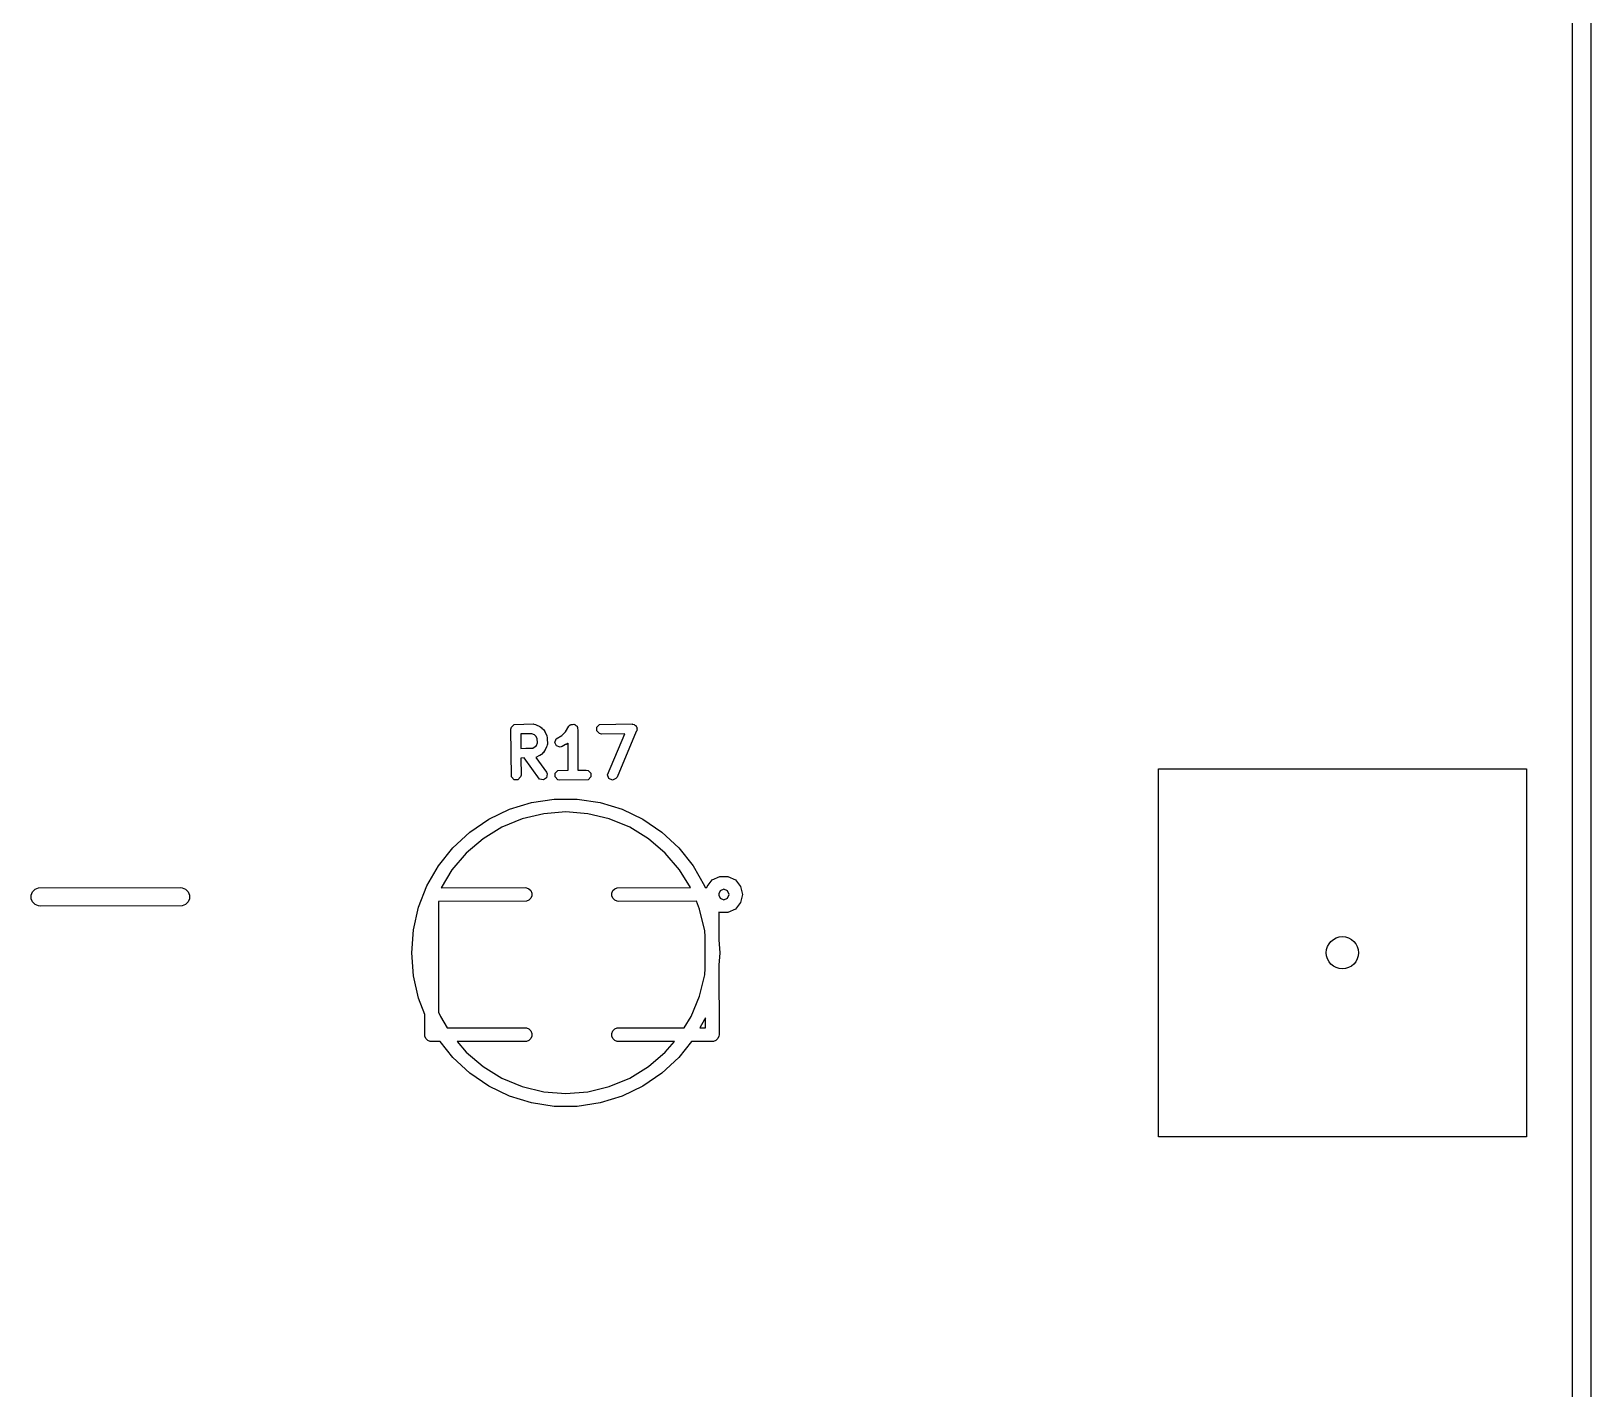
# Model space of a CAD drawing. Extents: x 0.06 to 3.13, y 0.01 to 2.39.
# Drawn here: x 2.464 to 3.131, y 0.648 to 1.229 of the extents above; entities that cross this region are included whole.
import ezdxf

# ---------------------------------------------------------------- set-up
doc = ezdxf.new("R2010")
doc.units = 0
doc.header["$MEASUREMENT"] = 0
doc.layers.add('BLACK', color=7, linetype='CONTINUOUS')

msp = doc.modelspace()

# ---------------------------------------------------------------- linework, layer by layer
at = {"layer": 'BLACK', "linetype": 'CONTINUOUS'}
for p, q in [((3.12317, 0.4274), (3.12309, 2.00267)), ((3.13089, 2.0073), (3.13096, 0.42346)), ((2.66893, 0.93081), (2.66909, 0.93163)), ((2.66909, 0.91029), (2.66893, 0.93081)), ((2.66909, 0.93163), (2.67026, 0.9328)), ((2.67026, 0.9328), (2.67858, 0.93296)), ((2.67784, 0.92879), (2.67309, 0.9287)), ((2.67309, 0.9287), (2.67314, 0.92253)), ((2.67902, 0.92828), (2.67784, 0.92879)), ((2.67858, 0.93296), (2.67869, 0.93294)), ((2.67869, 0.93294), (2.67874, 0.93295)), ((2.67874, 0.93295), (2.67884, 0.93291)), ((2.67884, 0.93291), (2.67941, 0.9328)), ((2.67956, 0.92781), (2.67902, 0.92828)), ((2.67941, 0.9328), (2.67964, 0.93257)), ((2.6802, 0.9267), (2.67956, 0.92781)), ((2.67964, 0.93257), (2.68127, 0.93186)), ((2.68127, 0.93186), (2.68128, 0.93186)), ((2.68128, 0.93186), (2.68129, 0.93185)), ((2.68129, 0.93185), (2.68142, 0.93179)), ((2.68142, 0.93179), (2.68208, 0.93128)), ((2.68208, 0.93128), (2.68214, 0.93113)), ((2.68214, 0.93113), (2.68279, 0.93056)), ((2.68279, 0.93056), (2.68281, 0.93056)), ((2.68281, 0.93056), (2.68282, 0.93054)), ((2.68282, 0.93054), (2.68292, 0.93045)), ((2.68292, 0.93045), (2.68338, 0.92976)), ((2.68338, 0.92976), (2.68338, 0.92955)), ((2.68338, 0.92955), (2.68426, 0.92802)), ((2.68426, 0.92802), (2.68429, 0.92792)), ((2.68429, 0.92792), (2.68432, 0.92788)), ((2.68432, 0.92788), (2.68433, 0.92777)), ((2.68433, 0.92777), (2.68448, 0.92721)), ((2.68822, 0.92659), (2.69071, 0.92801)), ((2.69071, 0.92801), (2.69207, 0.92952)), ((2.69207, 0.92952), (2.69222, 0.92961)), ((2.69222, 0.92961), (2.69368, 0.932)), ((2.69368, 0.932), (2.69427, 0.9326)), ((2.69427, 0.9326), (2.69449, 0.93264)), ((2.69449, 0.93264), (2.69465, 0.9328)), ((2.69465, 0.9328), (2.69527, 0.9328)), ((2.69527, 0.9328), (2.69589, 0.93292)), ((2.69589, 0.93292), (2.69607, 0.9328)), ((2.69607, 0.9328), (2.69629, 0.9328)), ((2.69629, 0.9328), (2.69673, 0.93235)), ((2.69673, 0.93235), (2.69726, 0.93201)), ((2.69726, 0.93201), (2.6973, 0.93179)), ((2.6973, 0.93179), (2.69746, 0.93163)), ((2.69746, 0.93163), (2.69746, 0.93098)), ((2.69746, 0.93098), (2.69758, 0.93039)), ((2.69758, 0.93039), (2.69747, 0.93021)), ((2.69747, 0.93021), (2.6976, 0.91321)), ((2.70568, 0.93163), (2.70684, 0.9328)), ((2.70568, 0.92999), (2.70568, 0.93163)), ((2.70684, 0.92882), (2.70568, 0.92999)), ((2.70684, 0.9328), (2.7208, 0.93296)), ((2.70766, 0.92866), (2.70684, 0.92882)), ((2.71761, 0.92878), (2.70766, 0.92866)), ((2.7102, 0.91114), (2.71761, 0.92878)), ((2.72249, 0.92969), (2.71433, 0.91026)), ((2.7208, 0.93296), (2.72082, 0.93296)), ((2.72082, 0.93296), (2.72082, 0.93296)), ((2.72082, 0.93296), (2.72085, 0.93295)), ((2.72085, 0.93295), (2.72162, 0.9328)), ((2.72162, 0.9328), (2.72193, 0.93249)), ((2.72193, 0.93249), (2.72234, 0.93231)), ((2.72234, 0.93231), (2.72249, 0.93193)), ((2.72249, 0.93193), (2.72278, 0.93163)), ((2.72278, 0.92999), (2.72249, 0.92969)), ((2.72278, 0.93163), (2.72278, 0.93119)), ((2.72278, 0.93119), (2.72295, 0.93078)), ((2.72295, 0.93078), (2.72278, 0.93039)), ((2.72278, 0.93039), (2.72278, 0.92999)), ((2.67314, 0.92253), (2.67528, 0.92258)), ((2.67528, 0.92258), (2.6753, 0.92259)), ((2.6753, 0.92259), (2.67537, 0.92258)), ((2.67537, 0.92258), (2.67824, 0.92263)), ((2.67824, 0.92263), (2.67934, 0.92326)), ((2.67934, 0.92326), (2.67981, 0.92381)), ((2.67981, 0.92381), (2.68028, 0.9249)), ((2.68028, 0.9249), (2.6802, 0.9267)), ((2.68332, 0.92141), (2.68281, 0.92074)), ((2.68338, 0.92154), (2.68332, 0.92141)), ((2.68409, 0.92319), (2.68338, 0.92155)), ((2.68338, 0.92155), (2.68338, 0.92154)), ((2.68338, 0.92154), (2.68338, 0.92154)), ((2.68432, 0.92342), (2.68409, 0.92319)), ((2.68443, 0.92398), (2.68432, 0.92342)), ((2.68448, 0.92721), (2.68437, 0.92687)), ((2.68437, 0.92687), (2.68449, 0.92424)), ((2.68448, 0.92409), (2.68443, 0.92398)), ((2.68449, 0.92424), (2.68446, 0.92414)), ((2.68446, 0.92414), (2.68448, 0.92409)), ((2.6877, 0.92503), (2.68822, 0.92659)), ((2.68843, 0.92356), (2.6877, 0.92503)), ((2.68999, 0.92304), (2.68843, 0.92356)), ((2.6908, 0.92326), (2.68999, 0.92304)), ((2.69233, 0.92413), (2.6908, 0.92326)), ((2.69254, 0.92413), (2.69233, 0.92413)), ((2.69324, 0.9246), (2.69254, 0.92413)), ((2.69334, 0.92471), (2.69324, 0.9246)), ((2.69337, 0.92474), (2.69334, 0.92471)), ((2.69334, 0.92471), (2.69334, 0.92471)), ((2.69334, 0.92471), (2.69334, 0.92471)), ((2.69346, 0.91316), (2.69337, 0.92474)), ((2.67462, 0.91841), (2.67317, 0.91838)), ((2.67317, 0.91838), (2.67323, 0.91111)), ((2.68118, 0.9093), (2.67462, 0.91841)), ((2.68107, 0.91944), (2.67959, 0.9186)), ((2.67959, 0.9186), (2.6841, 0.91234)), ((2.68128, 0.91944), (2.68107, 0.91944)), ((2.68198, 0.91991), (2.68128, 0.91944)), ((2.68207, 0.92001), (2.68198, 0.91991)), ((2.68208, 0.92002), (2.68207, 0.92001)), ((2.68209, 0.92004), (2.68208, 0.92002)), ((2.68265, 0.92069), (2.68209, 0.92004)), ((2.68281, 0.92074), (2.68265, 0.92069)), ((2.67026, 0.90912), (2.66909, 0.91029)), ((2.6719, 0.90912), (2.67026, 0.90912)), ((2.67306, 0.91029), (2.6719, 0.90912)), ((2.67323, 0.91111), (2.67306, 0.91029)), ((2.6828, 0.90901), (2.68118, 0.9093)), ((2.68415, 0.90995), (2.6828, 0.90901)), ((2.6841, 0.91234), (2.68443, 0.91158)), ((2.68443, 0.91158), (2.68415, 0.90995)), ((2.68785, 0.91193), (2.68902, 0.9131)), ((2.68785, 0.91029), (2.68785, 0.91193)), ((2.68902, 0.90912), (2.68785, 0.91029)), ((2.68902, 0.9131), (2.69346, 0.91316)), ((2.68984, 0.90896), (2.68902, 0.90912)), ((2.70192, 0.90912), (2.68984, 0.90896)), ((2.6976, 0.91321), (2.7011, 0.91326)), ((2.7011, 0.91326), (2.70192, 0.9131)), ((2.70192, 0.9131), (2.70308, 0.91193)), ((2.70308, 0.91029), (2.70192, 0.90912)), ((2.70308, 0.91193), (2.70308, 0.91029)), ((2.71082, 0.90961), (2.7102, 0.91114)), ((2.71233, 0.90896), (2.71082, 0.90961)), ((2.71386, 0.90957), (2.71233, 0.90896)), ((2.71433, 0.91026), (2.71386, 0.90957)), ((2.94593, 0.75634), (2.94593, 0.91382)), ((2.94593, 0.91382), (3.10341, 0.91382)), ((3.10341, 0.91382), (3.10341, 0.75634)), ((2.65941, 0.89219), (2.66829, 0.89647)), ((2.66829, 0.89647), (2.67771, 0.89937)), ((2.68296, 0.89456), (2.67377, 0.89236)), ((2.67771, 0.89937), (2.68745, 0.90084)), ((2.69238, 0.8953), (2.68296, 0.89456)), ((2.68745, 0.90084), (2.69731, 0.90084)), ((2.7018, 0.89456), (2.69238, 0.8953)), ((2.69731, 0.90084), (2.70706, 0.89937)), ((2.71099, 0.89236), (2.7018, 0.89456)), ((2.70706, 0.89937), (2.71647, 0.89647)), ((2.71647, 0.89647), (2.72535, 0.89219)), ((2.65127, 0.88664), (2.65941, 0.89219)), ((2.66504, 0.88874), (2.65698, 0.8838)), ((2.67377, 0.89236), (2.66504, 0.88874)), ((2.71972, 0.88874), (2.71099, 0.89236)), ((2.72778, 0.8838), (2.71972, 0.88874)), ((2.72535, 0.89219), (2.7335, 0.88664)), ((2.64404, 0.87993), (2.65127, 0.88664)), ((2.65698, 0.8838), (2.6498, 0.87766)), ((2.73497, 0.87766), (2.72778, 0.8838)), ((2.7335, 0.88664), (2.74072, 0.87993)), ((2.6379, 0.87223), (2.64404, 0.87993)), ((2.6498, 0.87766), (2.64366, 0.87048)), ((2.7411, 0.87048), (2.73497, 0.87766)), ((2.74072, 0.87993), (2.74687, 0.87223)), ((2.63297, 0.86369), (2.6379, 0.87223)), ((2.64366, 0.87048), (2.63902, 0.8629)), ((2.74572, 0.86294), (2.7411, 0.87048)), ((2.74687, 0.87223), (2.7518, 0.86369)), ((2.75504, 0.86622), (2.75823, 0.86775)), ((2.75823, 0.86775), (2.76177, 0.86775)), ((2.76177, 0.86775), (2.76496, 0.86622)), ((2.46364, 0.85975), (2.46423, 0.86117)), ((2.46423, 0.86117), (2.46532, 0.86225)), ((2.46532, 0.86225), (2.46674, 0.86284)), ((2.46674, 0.86284), (2.5275, 0.86292)), ((2.5275, 0.86292), (2.52826, 0.86284)), ((2.52826, 0.86284), (2.52968, 0.86225)), ((2.52968, 0.86225), (2.53077, 0.86117)), ((2.53077, 0.86117), (2.53136, 0.85975)), ((2.62937, 0.85452), (2.63297, 0.86369)), ((2.63902, 0.8629), (2.675, 0.86295)), ((2.675, 0.86295), (2.67558, 0.8629)), ((2.67558, 0.8629), (2.67664, 0.86246)), ((2.67664, 0.86246), (2.67746, 0.86164)), ((2.67746, 0.86164), (2.6779, 0.86058)), ((2.7121, 0.86058), (2.71254, 0.86164)), ((2.71254, 0.86164), (2.71336, 0.86246)), ((2.71336, 0.86246), (2.71442, 0.8629)), ((2.71442, 0.8629), (2.74572, 0.86294)), ((2.7518, 0.86369), (2.75209, 0.86295)), ((2.75209, 0.86295), (2.75272, 0.86295)), ((2.75272, 0.86295), (2.75283, 0.86345)), ((2.75283, 0.86345), (2.75504, 0.86622)), ((2.75843, 0.86157), (2.7579, 0.86027)), ((2.76, 0.86222), (2.75843, 0.86157)), ((2.76157, 0.86157), (2.76, 0.86222)), ((2.76222, 0.86), (2.76157, 0.86157)), ((2.76496, 0.86622), (2.76717, 0.86345)), ((2.76717, 0.86345), (2.76795, 0.86)), ((2.46364, 0.85821), (2.46364, 0.85975)), ((2.46423, 0.85679), (2.46364, 0.85821)), ((2.46532, 0.85571), (2.46423, 0.85679)), ((2.46674, 0.85512), (2.46532, 0.85571)), ((2.4675, 0.85504), (2.46674, 0.85512)), ((2.52826, 0.85512), (2.4675, 0.85504)), ((2.52968, 0.85571), (2.52826, 0.85512)), ((2.53077, 0.85679), (2.52968, 0.85571)), ((2.53136, 0.85821), (2.53077, 0.85679)), ((2.53136, 0.85975), (2.53136, 0.85821)), ((2.62717, 0.84491), (2.62937, 0.85452)), ((2.67558, 0.8571), (2.6379, 0.85705)), ((2.6379, 0.85705), (2.63794, 0.80961)), ((2.67664, 0.85754), (2.67558, 0.8571)), ((2.67746, 0.85836), (2.67664, 0.85754)), ((2.6779, 0.85942), (2.67746, 0.85836)), ((2.6779, 0.86058), (2.6779, 0.85942)), ((2.7121, 0.85942), (2.7121, 0.86058)), ((2.71254, 0.85836), (2.7121, 0.85942)), ((2.71336, 0.85754), (2.71254, 0.85836)), ((2.71442, 0.8571), (2.71336, 0.85754)), ((2.715, 0.85705), (2.71442, 0.8571)), ((2.74825, 0.85709), (2.715, 0.85705)), ((2.74966, 0.85369), (2.74825, 0.85709)), ((2.7579, 0.86027), (2.7579, 0.85973)), ((2.7579, 0.85973), (2.75843, 0.85843)), ((2.75843, 0.85843), (2.76, 0.85778)), ((2.76, 0.85778), (2.76157, 0.85843)), ((2.76157, 0.85843), (2.76222, 0.86)), ((2.76717, 0.85655), (2.76496, 0.85378)), ((2.76795, 0.86), (2.76717, 0.85655)), ((2.75187, 0.8445), (2.74966, 0.85369)), ((2.75823, 0.85225), (2.7579, 0.8524)), ((2.7579, 0.8524), (2.75791, 0.84058)), ((2.76177, 0.85225), (2.75823, 0.85225)), ((2.76496, 0.85378), (2.76177, 0.85225)), ((2.62644, 0.83508), (2.62717, 0.84491)), ((2.75206, 0.84198), (2.75187, 0.8445)), ((2.75208, 0.82834), (2.75206, 0.84198)), ((2.62717, 0.82525), (2.62644, 0.83508)), ((2.75791, 0.84058), (2.75833, 0.83508)), ((2.75833, 0.83508), (2.75792, 0.82972)), ((2.75187, 0.82566), (2.75208, 0.82834)), ((2.75792, 0.82972), (2.75795, 0.8)), ((2.62937, 0.81564), (2.62717, 0.82525)), ((2.74966, 0.81647), (2.75187, 0.82566)), ((2.6321, 0.80869), (2.62937, 0.81564)), ((2.74604, 0.80774), (2.74966, 0.81647)), ((2.6321, 0.79942), (2.6321, 0.80869)), ((2.63794, 0.80961), (2.63872, 0.80774)), ((2.63872, 0.80774), (2.64168, 0.80291)), ((2.7431, 0.80294), (2.74604, 0.80774)), ((2.64168, 0.80291), (2.675, 0.80295)), ((2.675, 0.80295), (2.67558, 0.8029)), ((2.67558, 0.8029), (2.67664, 0.80246)), ((2.67664, 0.80246), (2.67746, 0.80164)), ((2.67746, 0.80164), (2.6779, 0.80058)), ((2.7121, 0.80058), (2.71254, 0.80164)), ((2.71254, 0.80164), (2.71336, 0.80246)), ((2.71336, 0.80246), (2.71442, 0.8029)), ((2.71442, 0.8029), (2.7431, 0.80294)), ((2.7518, 0.80647), (2.74976, 0.80295)), ((2.74976, 0.80295), (2.7521, 0.80295)), ((2.7521, 0.80723), (2.7518, 0.80647)), ((2.7521, 0.80295), (2.7521, 0.80723)), ((2.63254, 0.79836), (2.6321, 0.79942)), ((2.63336, 0.79754), (2.63254, 0.79836)), ((2.63442, 0.7971), (2.63336, 0.79754)), ((2.635, 0.79705), (2.63442, 0.7971)), ((2.6386, 0.79705), (2.635, 0.79705)), ((2.64404, 0.79022), (2.6386, 0.79705)), ((2.67558, 0.7971), (2.64589, 0.79706)), ((2.64589, 0.79706), (2.6498, 0.79249)), ((2.67664, 0.79754), (2.67558, 0.7971)), ((2.67746, 0.79836), (2.67664, 0.79754)), ((2.6779, 0.79942), (2.67746, 0.79836)), ((2.6779, 0.80058), (2.6779, 0.79942)), ((2.7121, 0.79942), (2.7121, 0.80058)), ((2.71254, 0.79836), (2.7121, 0.79942)), ((2.71336, 0.79754), (2.71254, 0.79836)), ((2.71442, 0.7971), (2.71336, 0.79754)), ((2.715, 0.79705), (2.71442, 0.7971)), ((2.73889, 0.79708), (2.715, 0.79705)), ((2.73497, 0.79249), (2.73889, 0.79708)), ((2.7462, 0.79709), (2.74072, 0.79022)), ((2.75558, 0.7971), (2.7462, 0.79709)), ((2.75664, 0.79754), (2.75558, 0.7971)), ((2.75746, 0.79836), (2.75664, 0.79754)), ((2.7579, 0.79942), (2.75746, 0.79836)), ((2.75795, 0.8), (2.7579, 0.79942)), ((2.65127, 0.78352), (2.64404, 0.79022)), ((2.6498, 0.79249), (2.65698, 0.78636)), ((2.72778, 0.78636), (2.73497, 0.79249)), ((2.74072, 0.79022), (2.7335, 0.78352)), ((2.65941, 0.77797), (2.65127, 0.78352)), ((2.65698, 0.78636), (2.66504, 0.78142)), ((2.66504, 0.78142), (2.67377, 0.7778)), ((2.71099, 0.7778), (2.71972, 0.78142)), ((2.71972, 0.78142), (2.72778, 0.78636)), ((2.7335, 0.78352), (2.72535, 0.77797)), ((2.66829, 0.77369), (2.65941, 0.77797)), ((2.67377, 0.7778), (2.68296, 0.7756)), ((2.68296, 0.7756), (2.69238, 0.77485)), ((2.69238, 0.77485), (2.7018, 0.7756)), ((2.7018, 0.7756), (2.71099, 0.7778)), ((2.72535, 0.77797), (2.71647, 0.77369)), ((2.67771, 0.77079), (2.66829, 0.77369)), ((2.68745, 0.76932), (2.67771, 0.77079)), ((2.69731, 0.76932), (2.68745, 0.76932)), ((2.70706, 0.77079), (2.69731, 0.76932)), ((2.71647, 0.77369), (2.70706, 0.77079)), ((3.10341, 0.75634), (2.94593, 0.75634))]:
    msp.add_line(p, q, dxfattribs=at)
at = {"layer": 'BLACK'}
msp.add_circle((3.02467, 0.83508), 0.00689, dxfattribs=at)

doc.saveas('drawing.dxf')
